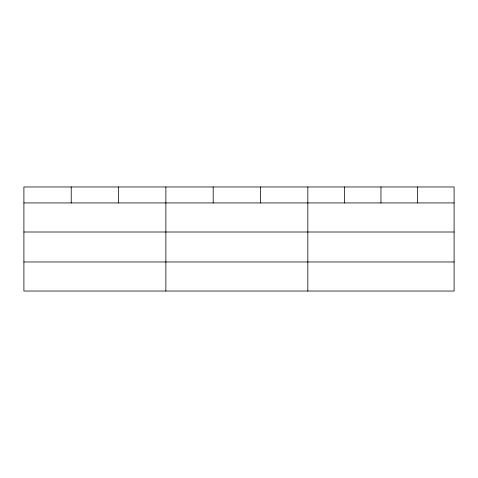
<?xml version="1.0" encoding="UTF-8"?>
<svg xmlns="http://www.w3.org/2000/svg" width="478" height="478" viewBox="0 0 478 478"><rect width="100%" height="100%" fill="white"/><g stroke="black" fill="none" stroke-linecap="round" stroke-linejoin="round"><path stroke-width="0.72" d="M454.1 232.009L454.1 186.964L23.9 186.964L23.9 291.036L454.1 291.036L454.1 232.009L23.9 232.009M23.9 202.935L454.1 202.935M23.9 261.962L454.1 261.962M417.533 186.964L417.533 202.935M380.966 186.964L380.966 202.935M344.399 186.964L344.399 202.935M307.832 186.964L307.832 291.036M260.51 186.964L260.51 202.935M213.188 186.964L213.188 202.935M165.866 186.964L165.866 291.036M118.544 186.964L118.544 202.935M71.222 186.964L71.222 202.935"/></g></svg>
